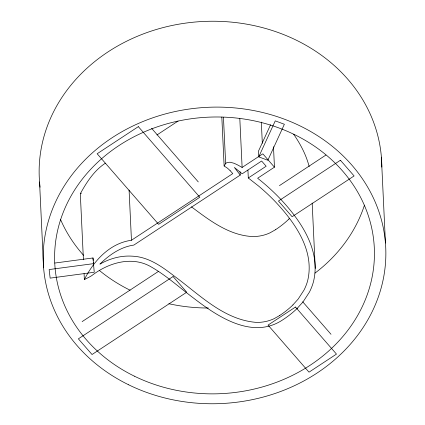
<?xml version="1.0" encoding="UTF-8"?>
<svg xmlns="http://www.w3.org/2000/svg" width="425" height="425" viewBox="0 0 425 425"><rect width="100%" height="100%" fill="white"/><g stroke="black" fill="none" stroke-linecap="round" stroke-linejoin="round"><path stroke-width="0.64" d="M273.487 146.699L274.449 167.174L257.63 178.245L261.008 180.949A233.915 202.374 -2.7 0 1 281.987 200.632C301.84 222.179 321.188 251.43 313.368 282.083A65.593 56.748 -2.7 0 1 309.416 292.124L303.036 301.909L297.325 308.247M270.587 124.743L258.469 151.141L258.74 156.862L267.851 160.262L284.373 124.27L275.262 120.87L258.74 156.862M83.422 259.765L80.309 193.72C86.695 182.16 94.106 170.595 105.352 163.2M297.362 308.274A96.3 83.316 -2.7 0 1 283.294 319.478C252.843 340.351 217.669 316.705 193.147 297.782C179.435 287.513 166.643 275.852 151.762 267.24C132.366 255.441 108.449 262.677 91.699 275.671A63.107 54.597 -2.7 0 1 89.34 277.036L84.357 279.581C93.813 260.817 109.581 243.286 131.452 240.258L232.783 173.591L230.164 170.691M230.148 170.707A31.753 27.471 -2.7 0 0 227.04 167.886L224.129 165.994L225.34 164.05A4.037 3.496 -2.7 0 1 225.638 163.636L226.35 162.988A3.804 3.288 -2.7 0 1 227.184 162.525L230.015 162.207L233.734 163.179A44.954 38.893 -2.7 0 1 239.126 165.766L242.117 167.445L262.82 153.829L274.449 167.174M288.873 219.04L289.659 218.216M292.921 304.895L298.153 299.094L303.992 290.116A60.153 52.041 -2.7 0 0 307.61 280.898C315.021 250.644 294.844 222.403 275.166 201.524A229.181 198.278 -2.7 0 0 258.23 185.768L248.296 177.985L247.924 170.058M156.958 134.953L178.07 121.067M240.088 171.774L240.247 175.079L133.864 245.066C120.636 246.941 109.198 254.915 99.902 264.127C107.068 260.068 114.994 257.258 123.202 256.365A45.741 39.573 -2.7 0 1 132.403 256.179C148.596 256.822 162.079 266.762 174.436 276.213C199.511 294.621 223.731 319.86 256.44 322.4A34.924 30.218 -2.7 0 0 274.072 318.692L279.772 315.472M248.296 177.985L266.162 166.233L261.619 161.017L242.186 173.804L234.366 167.445L240.247 175.079M279.438 185.629L325.917 155.051M82.131 321.613L158.557 271.331M275.724 229.612L270.018 232.831A34.924 30.218 -2.7 0 1 252.386 236.539C228.974 235.36 209.482 220.325 191.436 206.832M80.309 193.72L81.451 193.168M54.798 263.043L92.979 257.964L93.266 260.413M93.25 263.686L49.146 269.556L50.145 278.131L94.249 272.26L92.979 257.964M151.624 128.355L198.284 181.921M302.658 301.739L331.006 334.284M293.659 134.215C300.464 144.117 306.202 154.939 309.172 166.632M93.479 262.252L93.697 264.09M381.395 157.176L385.448 243.036M312.173 203.06L315.254 268.446M261.327 122.124L262.326 143.257M239.817 118.575L242.117 167.445M223.46 117.406L225.648 163.641M221.823 117.125L224.129 165.994M129.083 190.065L131.452 240.258M84.076 273.636L84.357 279.581M39.552 181.964L43.605 267.824M288.904 219.066A90.408 78.221 -2.7 0 1 275.697 229.585M292.953 304.922A90.408 78.221 -2.7 0 1 279.746 315.446M40.088 187.234A171.387 148.277 -2.7 0 1 201.168 21.579A171.387 148.277 -2.7 0 1 381.815 167.094M364.443 205.158A159.965 138.391 -2.7 0 1 315.026 273.084M208.346 308.013A159.965 138.391 -2.7 0 1 168.863 303.726M130.124 290.211A159.965 138.391 -2.7 0 1 99.631 270.667M83.608 255.351A159.965 138.391 -2.7 0 1 60.562 219.539M138.343 126.645L97.15 153.749L158.637 224.336L199.83 197.232L138.343 126.645M340.425 160.257L278.455 201.03L292.118 216.718L354.094 175.945L340.425 160.257M173.076 276.532L78.375 338.837L92.039 354.524L186.74 292.214L173.076 276.532M295.487 307.041L268.021 325.109L309.017 372.167L336.478 354.099L295.487 307.041M128.642 384.79A171.387 148.277 -2.7 0 0 385.863 253.613A171.387 148.277 -2.7 0 0 129.067 127.888A171.387 148.277 -2.7 0 0 128.642 384.79M134.369 376.162A159.965 138.391 -2.7 0 0 374.441 253.73A159.965 138.391 -2.7 0 0 134.762 136.388A159.965 138.391 -2.7 0 0 134.369 376.162"/></g></svg>
